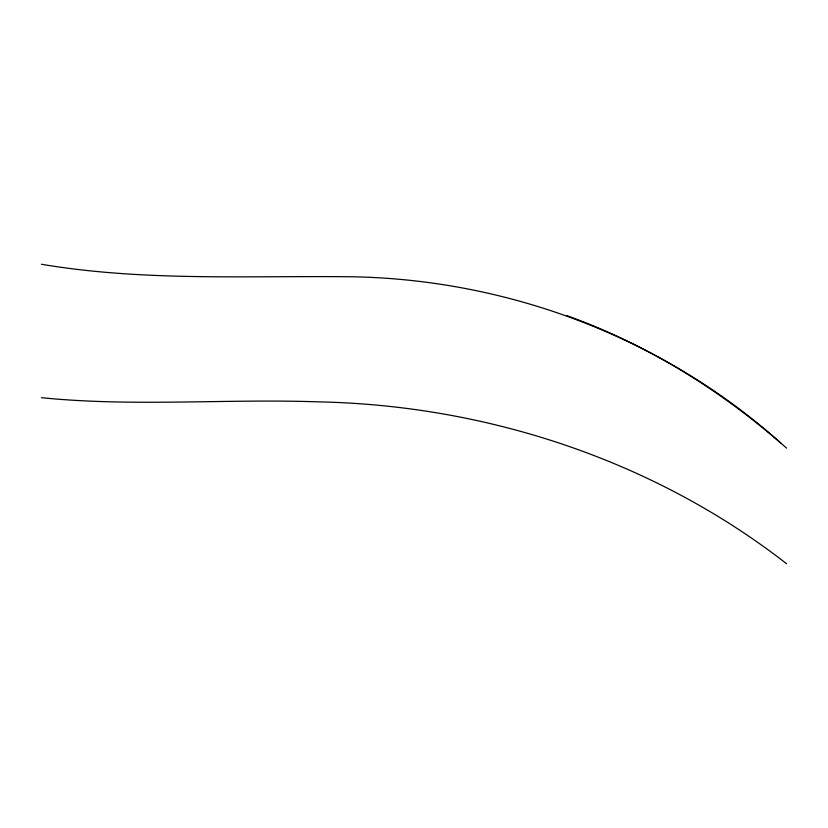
<?xml version="1.0" encoding="UTF-8"?>
<svg xmlns="http://www.w3.org/2000/svg" width="828" height="828" viewBox="0 0 828 828"><rect width="100%" height="100%" fill="white"/><g stroke="black" fill="none" stroke-linecap="round" stroke-linejoin="round"><path stroke-width="1.24" d="M41.4 397.688C133.618 407.003 226.303 398.63 318.718 401.87C486.698 405.368 653.634 460.264 786.6 563.744M41.4 264.256C144.269 281.603 248.586 275.579 352.304 276.78C509.044 279.605 663.642 338.134 780.659 442.918M566.735 315.582C647.869 344.655 722.161 391.158 786.6 448.124"/></g></svg>
